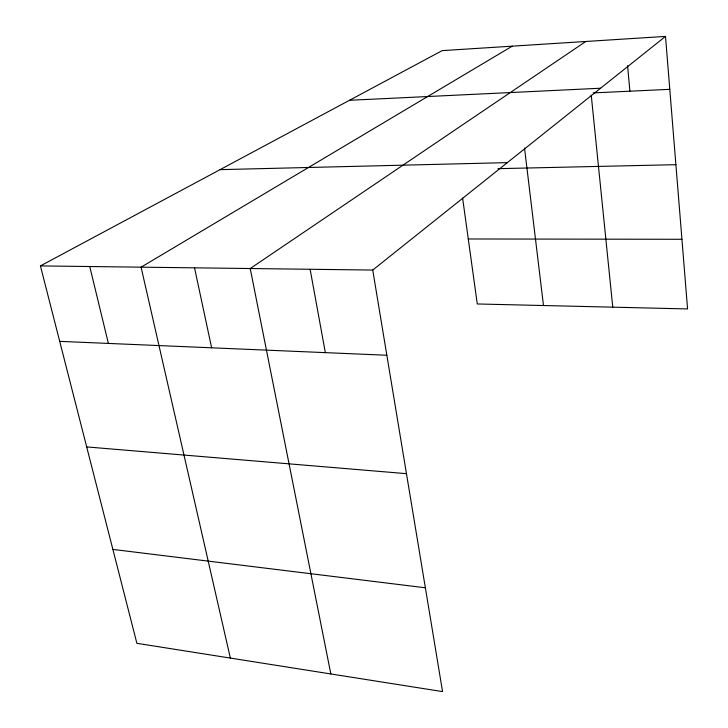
<?xml version="1.0" encoding="UTF-8"?>
<svg xmlns="http://www.w3.org/2000/svg" width="728" height="728" viewBox="0 0 728 728"><rect width="100%" height="100%" fill="white"/><g stroke="black" fill="none" stroke-linecap="round" stroke-linejoin="round"><path stroke-width="1.09" d="M372.736 270.061L442.56 691.6L136.882 643.315L40.422 265.911L372.736 270.061L665.501 36.4L687.578 308.936L477.277 303.967L462.599 198.016M585.794 41.478L250.223 268.532L330.84 673.955M512.248 46.164L141.077 267.176L230.357 658.085M40.422 265.911L442.178 50.623L665.501 36.4M349.495 100.291L600.564 88.225M593.247 92.902L669.787 89.335M220.084 169.642L507.352 162.626M497.961 168.668L675.893 164.674M468.268 238.975L681.936 239.285M59.705 341.359L386.841 355.246M86.687 446.919L406.461 473.664M112.876 549.413L425.361 587.778M89.753 266.53L108.381 343.425M194.531 267.84L211.639 347.811M310.119 269.278L325.343 352.634M524.524 148.066L543.488 305.533M591.254 95.25L612.767 307.171M627.572 65.638L629.902 91.191"/></g></svg>
